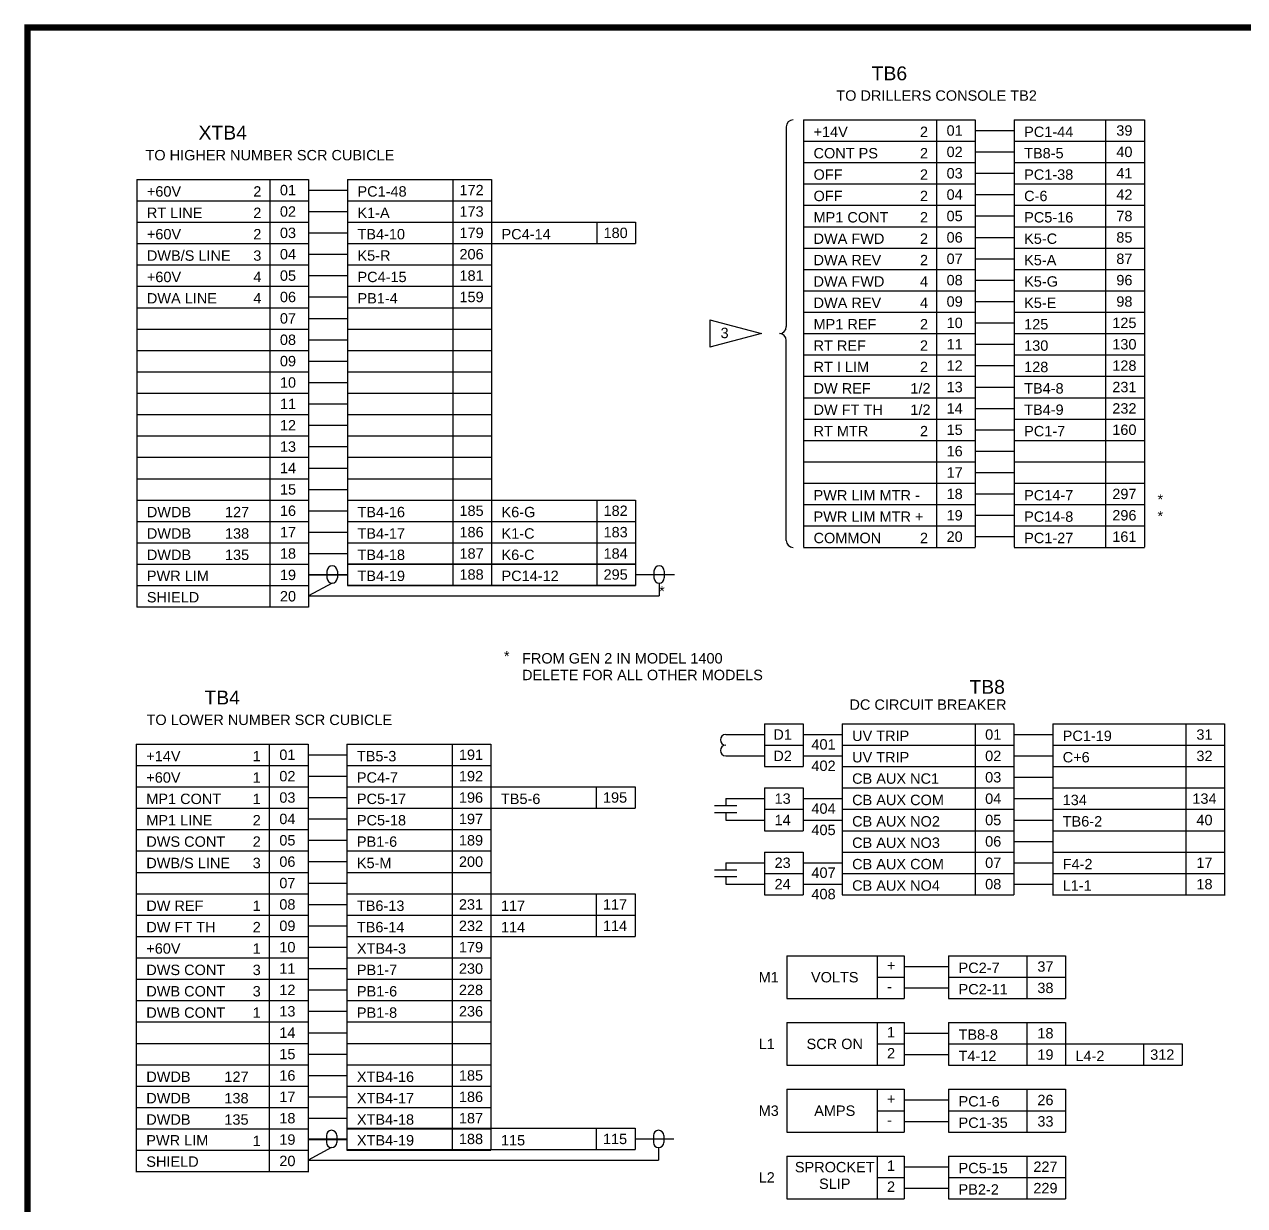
# Model space of a CAD drawing. Extents: x 1.1 to 17.8, y -2.6 to 7.8.
# Drawn here: x 1.11 to 6.62, y 2.46 to 7.79 of the extents above; entities that cross this region are included whole.
import ezdxf
from ezdxf.enums import TextEntityAlignment as Align

# ---------------------------------------------------------------- set-up
doc = ezdxf.new("R2010")
doc.units = 0
doc.header["$MEASUREMENT"] = 0
doc.layers.get('0').update_dxf_attribs({"linetype": 'CONTINUOUS'})
doc.layers.add('DRAWING', color=7, linetype='CONTINUOUS')
doc.styles.get("Standard").update_dxf_attribs({"font": 'ARIAL.TTF'})

# ---------------------------------------------------------------- blocks, each defined once
blk = doc.blocks.new('npcap')
for p, q in [((0, 0.0508), (0, -0.0508)), ((0.0312, 0.0508), (0.0312, -0.0508))]:
    blk.add_line(p, q)

msp = doc.modelspace()

# ---------------------------------------------------------------- linework, layer by layer
at = {"color": 7, "const_width": 0.0288}
msp.add_lwpolyline([(17.7569, -2.6168), (17.7569, 7.7784), (1.1246, 7.7784), (1.1246, -2.6168)], close=True, dxfattribs=at)
at = {"layer": 'DRAWING', "color": 7}
for p, q in [((4.5831, 7.3618), (4.5831, 7.3618)), ((4.6298, 7.3618), (4.6298, 5.4315)), ((4.6298, 7.3618), (5.4056, 7.3618)), ((5.2308, 7.3618), (5.2308, 5.4315)), ((5.4056, 7.3618), (5.4056, 5.4315)), ((5.5811, 7.3618), (5.5811, 5.4315)), ((5.5811, 7.3618), (6.1694, 7.3618)), ((5.9946, 7.3618), (5.9946, 5.4315)), ((6.1694, 7.3618), (6.1694, 5.4315)), ((4.5518, 7.3305), (4.5518, 6.4272)), ((5.4056, 7.3135), (5.5811, 7.3135)), ((4.6298, 7.2652), (5.4056, 7.2652)), ((5.5811, 7.2652), (6.1694, 7.2652)), ((4.6298, 7.1686), (5.4056, 7.1686)), ((5.4056, 7.2169), (5.5811, 7.2169)), ((5.5811, 7.1686), (6.1694, 7.1686)), ((5.4056, 7.1203), (5.5811, 7.1203)), ((1.6182, 7.0925), (2.394, 7.0925)), ((1.6182, 7.0925), (1.6182, 5.1606)), ((2.2192, 7.0925), (2.2192, 5.1606)), ((2.394, 7.0925), (2.394, 5.1606)), ((2.5695, 7.0925), (2.5695, 5.2574)), ((2.5695, 7.0925), (3.2203, 7.0925)), ((3.0455, 7.0925), (3.0455, 5.2574)), ((3.2203, 7.0925), (3.2203, 5.2574)), ((4.6298, 7.0721), (5.4056, 7.0721)), ((5.5811, 7.0721), (6.1694, 7.0721)), ((2.394, 7.0442), (2.5695, 7.0442)), ((5.4056, 7.0238), (5.5811, 7.0238)), ((1.6182, 6.9959), (2.394, 6.9959)), ((2.394, 6.9476), (2.5695, 6.9476)), ((2.5695, 6.9959), (3.2203, 6.9959)), ((4.6298, 6.9755), (5.4056, 6.9755)), ((5.5811, 6.9755), (6.1694, 6.9755)), ((1.6182, 6.8993), (2.394, 6.8993)), ((2.5695, 6.8993), (3.8711, 6.8993)), ((3.6962, 6.8993), (3.6962, 6.8027)), ((3.8711, 6.8993), (3.8711, 6.8027)), ((5.4056, 6.9272), (5.5811, 6.9272)), ((2.394, 6.851), (2.5695, 6.851)), ((4.6298, 6.8789), (5.4056, 6.8789)), ((5.5811, 6.8789), (6.1694, 6.8789)), ((1.6182, 6.8027), (2.394, 6.8027)), ((2.5695, 6.8027), (3.8711, 6.8027)), ((4.6298, 6.7823), (5.4056, 6.7823)), ((5.4056, 6.8306), (5.5811, 6.8306)), ((5.5811, 6.7823), (6.1694, 6.7823)), ((2.394, 6.7545), (2.5695, 6.7545)), ((5.4056, 6.734), (5.5811, 6.734)), ((1.6182, 6.7062), (2.394, 6.7062)), ((2.5695, 6.7062), (3.2203, 6.7062)), ((4.6298, 6.6857), (5.4056, 6.6857)), ((5.5811, 6.6857), (6.1694, 6.6857)), ((2.394, 6.6579), (2.5695, 6.6579)), ((5.4056, 6.6374), (5.5811, 6.6374)), ((1.6182, 6.6096), (2.394, 6.6096)), ((2.394, 6.5613), (2.5695, 6.5613)), ((2.5695, 6.6096), (3.2203, 6.6096)), ((4.6298, 6.5891), (5.4056, 6.5891)), ((5.5811, 6.5891), (6.1694, 6.5891)), ((1.6182, 6.513), (2.394, 6.513)), ((2.5695, 6.513), (3.2203, 6.513)), ((5.4056, 6.5409), (5.5811, 6.5409)), ((2.394, 6.4647), (2.5695, 6.4647)), ((4.2071, 6.4581), (4.4397, 6.396)), ((4.2071, 6.4581), (4.2071, 6.3339)), ((4.6298, 6.4926), (5.4056, 6.4926)), ((5.5811, 6.4926), (6.1694, 6.4926)), ((1.6182, 6.4164), (2.394, 6.4164)), ((2.5695, 6.4164), (3.2203, 6.4164)), ((4.4397, 6.396), (4.2071, 6.3339)), ((4.5206, 6.396), (4.5206, 6.396)), ((4.5206, 6.396), (4.5206, 6.396)), ((4.6298, 6.396), (5.4056, 6.396)), ((5.4056, 6.4443), (5.5811, 6.4443)), ((5.5811, 6.396), (6.1694, 6.396)), ((2.394, 6.3681), (2.5695, 6.3681)), ((4.5518, 5.4614), (4.5518, 6.3647)), ((5.4056, 6.3477), (5.5811, 6.3477)), ((1.6182, 6.3198), (2.394, 6.3198)), ((2.5695, 6.3198), (3.2203, 6.3198)), ((4.6298, 6.2994), (5.4056, 6.2994)), ((5.5811, 6.2994), (6.1694, 6.2994)), ((2.394, 6.2716), (2.5695, 6.2716)), ((5.4056, 6.2511), (5.5811, 6.2511)), ((1.6182, 6.2233), (2.394, 6.2233)), ((2.394, 6.175), (2.5695, 6.175)), ((2.5695, 6.2233), (3.2203, 6.2233)), ((4.6298, 6.2028), (5.4056, 6.2028)), ((5.5811, 6.2028), (6.1694, 6.2028)), ((1.6182, 6.1267), (2.394, 6.1267)), ((2.5695, 6.1267), (3.2203, 6.1267)), ((5.4056, 6.1545), (5.5811, 6.1545)), ((2.394, 6.0784), (2.5695, 6.0784)), ((4.6298, 6.1062), (5.4056, 6.1062)), ((5.5811, 6.1062), (6.1694, 6.1062)), ((1.6182, 6.0301), (2.394, 6.0301)), ((2.5695, 6.0301), (3.2203, 6.0301)), ((4.6298, 6.0097), (5.4056, 6.0097)), ((5.4056, 6.0579), (5.5811, 6.0579)), ((5.5811, 6.0097), (6.1694, 6.0097)), ((2.394, 5.9818), (2.5695, 5.9818)), ((5.4056, 5.9614), (5.5811, 5.9614)), ((1.6182, 5.9335), (2.394, 5.9335)), ((2.5695, 5.9335), (3.2203, 5.9335)), ((4.6298, 5.9131), (5.4056, 5.9131)), ((5.5811, 5.9131), (6.1694, 5.9131)), ((2.394, 5.8852), (2.5695, 5.8852)), ((5.4056, 5.8648), (5.5811, 5.8648)), ((1.6182, 5.8369), (2.394, 5.8369)), ((2.394, 5.7886), (2.5695, 5.7886)), ((2.5695, 5.8369), (3.2203, 5.8369)), ((4.6298, 5.8165), (5.4056, 5.8165)), ((5.5811, 5.8165), (6.1694, 5.8165)), ((1.6182, 5.7404), (2.394, 5.7404)), ((2.5695, 5.7404), (3.2203, 5.7404)), ((5.4056, 5.7682), (5.5811, 5.7682)), ((2.394, 5.6921), (2.5695, 5.6921)), ((4.6298, 5.7199), (5.4056, 5.7199)), ((5.5811, 5.7199), (6.1694, 5.7199)), ((1.6182, 5.6438), (2.394, 5.6438)), ((2.5695, 5.6438), (3.8711, 5.6438)), ((3.6962, 5.6438), (3.6962, 5.2574)), ((3.8711, 5.6438), (3.8711, 5.2574)), ((4.6298, 5.6233), (5.4056, 5.6233)), ((5.4056, 5.6716), (5.5811, 5.6716)), ((5.5811, 5.6233), (6.1694, 5.6233)), ((2.394, 5.5955), (2.5695, 5.5955)), ((5.4056, 5.575), (5.5811, 5.575)), ((1.6182, 5.5472), (2.394, 5.5472)), ((2.5695, 5.5472), (3.8711, 5.5472)), ((4.6298, 5.5267), (5.4056, 5.5267)), ((5.5811, 5.5267), (6.1694, 5.5267)), ((2.394, 5.4989), (2.5695, 5.4989)), ((5.4056, 5.4785), (5.5811, 5.4785)), ((1.6182, 5.4506), (2.394, 5.4506)), ((2.394, 5.4023), (2.5695, 5.4023)), ((2.5695, 5.4506), (3.8711, 5.4506)), ((4.5831, 5.4302), (4.5831, 5.4302)), ((4.6298, 5.4302), (5.4056, 5.4302)), ((5.5811, 5.4302), (6.1694, 5.4302)), ((1.6182, 5.354), (2.394, 5.354)), ((2.5695, 5.3557), (3.8711, 5.3557)), ((2.5695, 5.3557), (2.5695, 5.2592)), ((2.5695, 5.354), (3.8711, 5.354)), ((3.0455, 5.3557), (3.0455, 5.2592)), ((3.2203, 5.3557), (3.2203, 5.2592)), ((3.6962, 5.3557), (3.6962, 5.2592)), ((3.8711, 5.3557), (3.8711, 5.2592)), ((2.394, 5.3075), (2.5695, 5.3075)), ((2.394, 5.3057), (2.5695, 5.3057)), ((2.4771, 5.3231), (2.4771, 5.2918)), ((2.5238, 5.3231), (2.5238, 5.2918)), ((3.8711, 5.3075), (4.0466, 5.3075)), ((3.9542, 5.3231), (3.9542, 5.2918)), ((4.0009, 5.3231), (4.0009, 5.2918)), ((1.6182, 5.2574), (2.394, 5.2574)), ((2.5004, 5.2685), (2.394, 5.2109)), ((2.5695, 5.2592), (3.8711, 5.2592)), ((2.5695, 5.2574), (3.8711, 5.2574)), ((3.9775, 5.2685), (3.9775, 5.2109)), ((2.394, 5.2109), (3.9775, 5.2109)), ((1.6182, 5.1609), (2.394, 5.1609)), ((4.4537, 4.6329), (4.6285, 4.6329)), ((4.4537, 4.6329), (4.4537, 4.4398)), ((4.6285, 4.6329), (4.6285, 4.4398)), ((4.8041, 4.6329), (5.5798, 4.6329)), ((4.8041, 4.6329), (4.8041, 3.8603)), ((5.405, 4.6329), (5.405, 3.8603)), ((5.5798, 4.6329), (5.5798, 3.8603)), ((5.7554, 4.6329), (6.5311, 4.6329)), ((5.7554, 4.6329), (5.7554, 3.8577)), ((6.3563, 4.6329), (6.3563, 3.8577)), ((6.5311, 4.6329), (6.5311, 3.8577)), ((4.2781, 4.5846), (4.4537, 4.5846)), ((4.6285, 4.5846), (4.8041, 4.5846)), ((5.5798, 4.5846), (5.7554, 4.5846)), ((1.6157, 4.5413), (2.3914, 4.5413)), ((1.6157, 4.5413), (1.6157, 2.6079)), ((2.2166, 4.5413), (2.2166, 2.6079)), ((2.3914, 4.5413), (2.3914, 2.6079)), ((2.567, 4.5413), (2.567, 2.7063)), ((2.567, 4.5413), (3.2178, 4.5413)), ((3.0429, 4.5413), (3.0429, 2.7063)), ((3.2178, 4.5413), (3.2178, 2.7063)), ((4.4537, 4.5364), (4.6285, 4.5364)), ((4.8041, 4.5364), (5.5798, 4.5364)), ((5.7554, 4.5364), (6.5311, 4.5364)), ((2.3914, 4.4931), (2.567, 4.4931)), ((4.2781, 4.4881), (4.4537, 4.4881)), ((4.6285, 4.4881), (4.8041, 4.4881)), ((5.5798, 4.4881), (5.7554, 4.4881)), ((1.6157, 4.4448), (2.3914, 4.4448)), ((2.567, 4.4448), (3.2178, 4.4448)), ((4.4537, 4.4398), (4.6285, 4.4398)), ((4.8041, 4.4398), (5.5798, 4.4398)), ((5.7554, 4.4398), (6.5311, 4.4398)), ((2.3914, 4.3965), (2.567, 4.3965)), ((5.5798, 4.3915), (5.7554, 4.3915)), ((1.6157, 4.3482), (2.3914, 4.3482)), ((2.3914, 4.2999), (2.567, 4.2999)), ((2.567, 4.3482), (3.8685, 4.3482)), ((3.6937, 4.3482), (3.6937, 4.2516)), ((3.8685, 4.3482), (3.8685, 4.2516)), ((4.4537, 4.3432), (4.4537, 4.15)), ((4.4537, 4.3432), (4.6285, 4.3432)), ((4.6285, 4.3432), (4.6285, 4.15)), ((4.8041, 4.3432), (5.5798, 4.3432)), ((5.7554, 4.3432), (6.5311, 4.3432)), ((1.6157, 4.2516), (2.3914, 4.2516)), ((2.567, 4.2516), (3.8685, 4.2516)), ((4.2781, 4.2949), (4.4537, 4.2949)), ((4.2781, 4.2949), (4.2781, 4.2637)), ((4.4537, 4.2466), (4.6285, 4.2466)), ((4.6285, 4.2949), (4.8041, 4.2949)), ((4.8041, 4.2466), (5.5798, 4.2466)), ((5.5798, 4.2949), (5.7554, 4.2949)), ((5.7554, 4.2466), (6.5311, 4.2466)), ((2.3914, 4.2033), (2.567, 4.2033)), ((4.2781, 4.2324), (4.2781, 4.1983)), ((4.2781, 4.1983), (4.4537, 4.1983)), ((4.6285, 4.1983), (4.8041, 4.1983)), ((5.5798, 4.1983), (5.7554, 4.1983)), ((1.6157, 4.155), (2.3914, 4.155)), ((2.567, 4.155), (3.2178, 4.155)), ((4.4537, 4.15), (4.6285, 4.15)), ((4.8041, 4.15), (5.5798, 4.15)), ((5.7554, 4.15), (6.5311, 4.15)), ((2.3914, 4.1067), (2.567, 4.1067)), ((5.5798, 4.1017), (5.7554, 4.1017)), ((1.6157, 4.0584), (2.3914, 4.0584)), ((2.567, 4.0584), (3.2178, 4.0584)), ((4.4537, 4.0534), (4.6285, 4.0534)), ((4.4537, 4.0534), (4.4537, 3.8603)), ((4.6285, 4.0534), (4.6285, 3.8603)), ((4.8041, 4.0534), (5.5798, 4.0534)), ((5.7554, 4.0534), (6.5311, 4.0534)), ((2.3914, 4.0102), (2.567, 4.0102)), ((4.2781, 4.0052), (4.4537, 4.0052)), ((4.2781, 4.0052), (4.2781, 3.9739)), ((4.6285, 4.0052), (4.8041, 4.0052)), ((5.5798, 4.0052), (5.7554, 4.0052)), ((1.6157, 3.9619), (2.3914, 3.9619)), ((2.3914, 3.9136), (2.567, 3.9136)), ((2.567, 3.9619), (3.2178, 3.9619)), ((4.2781, 3.9427), (4.2781, 3.9086)), ((4.4537, 3.9569), (4.6285, 3.9569)), ((4.8041, 3.9569), (5.5798, 3.9569)), ((5.7554, 3.9569), (6.5311, 3.9569)), ((1.6157, 3.8653), (2.3914, 3.8653)), ((2.567, 3.8653), (3.8685, 3.8653)), ((3.6937, 3.8653), (3.6937, 3.6721)), ((3.8685, 3.8653), (3.8685, 3.6721)), ((4.2781, 3.9086), (4.4537, 3.9086)), ((4.4537, 3.8603), (4.6285, 3.8603)), ((4.6285, 3.9086), (4.8041, 3.9086)), ((4.8041, 3.8603), (5.5798, 3.8603)), ((5.5798, 3.9086), (5.7554, 3.9086)), ((5.7554, 3.8603), (6.5311, 3.8603)), ((2.3914, 3.817), (2.567, 3.817)), ((1.6157, 3.7687), (2.3914, 3.7687)), ((2.567, 3.7687), (3.8685, 3.7687)), ((2.3914, 3.7204), (2.567, 3.7204)), ((1.6157, 3.6721), (2.3914, 3.6721)), ((2.567, 3.6721), (3.8685, 3.6721)), ((2.3914, 3.6238), (2.567, 3.6238)), ((4.5537, 3.5848), (5.0844, 3.5848)), ((4.5537, 3.5848), (4.5537, 3.3916)), ((4.9629, 3.5848), (4.9629, 3.3916)), ((5.0844, 3.5848), (5.0844, 3.3916)), ((5.2849, 3.5848), (5.8128, 3.5848)), ((5.2849, 3.5848), (5.2849, 3.3916)), ((5.6379, 3.5848), (5.6379, 3.3916)), ((5.8128, 3.5848), (5.8128, 3.3916)), ((1.6157, 3.5755), (2.3914, 3.5755)), ((2.567, 3.5755), (3.2178, 3.5755)), ((5.0844, 3.5365), (5.2849, 3.5365)), ((1.6157, 3.479), (2.3914, 3.479)), ((2.3914, 3.5272), (2.567, 3.5272)), ((2.567, 3.479), (3.2178, 3.479)), ((4.9629, 3.4882), (5.0844, 3.4882)), ((5.2849, 3.4882), (5.8128, 3.4882)), ((2.3914, 3.4307), (2.567, 3.4307)), ((5.0844, 3.4399), (5.2849, 3.4399)), ((1.6157, 3.3824), (2.3914, 3.3824)), ((2.567, 3.3824), (3.2178, 3.3824)), ((4.5537, 3.3916), (5.0844, 3.3916)), ((5.2849, 3.3916), (5.8128, 3.3916)), ((2.3914, 3.3341), (2.567, 3.3341)), ((1.6157, 3.2858), (2.3914, 3.2858)), ((2.567, 3.2858), (3.2178, 3.2858)), ((4.5537, 3.2832), (5.0844, 3.2832)), ((4.5537, 3.2832), (4.5537, 3.0901)), ((4.9629, 3.2832), (4.9629, 3.0901)), ((5.0844, 3.2832), (5.0844, 3.0901)), ((5.2849, 3.2832), (5.8128, 3.2832)), ((5.2849, 3.2832), (5.2849, 3.0901)), ((5.6379, 3.2832), (5.6379, 3.0901)), ((5.8128, 3.2832), (5.8128, 3.0901)), ((2.3914, 3.2375), (2.567, 3.2375)), ((5.0844, 3.235), (5.2849, 3.235)), ((1.6157, 3.1892), (2.3914, 3.1892)), ((2.567, 3.1892), (3.2178, 3.1892)), ((4.9629, 3.1867), (5.0844, 3.1867)), ((5.2849, 3.1867), (6.3406, 3.1867)), ((6.1657, 3.1867), (6.1657, 3.0901)), ((6.3406, 3.1867), (6.3406, 3.0901)), ((1.6157, 3.0926), (2.3914, 3.0926)), ((2.3914, 3.1409), (2.567, 3.1409)), ((2.567, 3.0926), (3.2178, 3.0926)), ((4.5537, 3.0901), (5.0844, 3.0901)), ((5.0844, 3.1384), (5.2849, 3.1384)), ((5.2849, 3.0901), (6.3406, 3.0901)), ((2.3914, 3.0443), (2.567, 3.0443)), ((1.6157, 2.996), (2.3914, 2.996)), ((2.567, 2.996), (3.2178, 2.996)), ((4.5537, 2.9817), (5.0844, 2.9817)), ((4.5537, 2.9817), (4.5537, 2.7886)), ((4.9629, 2.9817), (4.9629, 2.7886)), ((5.0844, 2.9817), (5.0844, 2.7886)), ((5.2849, 2.9817), (5.2849, 2.7886)), ((5.2849, 2.9817), (5.8128, 2.9817)), ((5.6379, 2.9817), (5.6379, 2.7886)), ((5.8128, 2.9817), (5.8128, 2.7886)), ((2.3914, 2.9478), (2.567, 2.9478)), ((5.0844, 2.9334), (5.2849, 2.9334)), ((1.6157, 2.8995), (2.3914, 2.8995)), ((2.567, 2.8995), (3.2178, 2.8995)), ((4.9629, 2.8851), (5.0844, 2.8851)), ((5.2849, 2.8851), (5.8128, 2.8851)), ((2.3914, 2.8512), (2.567, 2.8512)), ((5.0844, 2.8369), (5.2849, 2.8369)), ((1.6157, 2.8029), (2.3914, 2.8029)), ((2.3914, 2.7575), (2.567, 2.7575)), ((2.4745, 2.7731), (2.4745, 2.7419)), ((2.5213, 2.7731), (2.5213, 2.7419)), ((2.567, 2.8058), (3.8685, 2.8058)), ((2.567, 2.8058), (2.567, 2.7092)), ((2.567, 2.8029), (3.2178, 2.8029)), ((3.0429, 2.8058), (3.0429, 2.7092)), ((3.2178, 2.8058), (3.2178, 2.7092)), ((3.6937, 2.8058), (3.6937, 2.7092)), ((3.8685, 2.8058), (3.8685, 2.7092)), ((3.8685, 2.7575), (4.0441, 2.7575)), ((3.9516, 2.7731), (3.9516, 2.7419)), ((3.9983, 2.7731), (3.9983, 2.7419)), ((4.5537, 2.7886), (5.0844, 2.7886)), ((5.2849, 2.7886), (5.8128, 2.7886)), ((1.6157, 2.7063), (2.3914, 2.7063)), ((2.3914, 2.7546), (2.567, 2.7546)), ((2.4979, 2.7185), (2.3914, 2.6609)), ((2.567, 2.7092), (3.8685, 2.7092)), ((2.567, 2.7063), (3.2178, 2.7063)), ((3.975, 2.7185), (3.975, 2.6609)), ((2.3914, 2.6609), (3.975, 2.6609)), ((4.5537, 2.6802), (5.0844, 2.6802)), ((4.5537, 2.6802), (4.5537, 2.487)), ((4.9629, 2.6802), (4.9629, 2.487)), ((5.0844, 2.6802), (5.0844, 2.487)), ((5.2849, 2.6802), (5.8128, 2.6802)), ((5.2849, 2.6802), (5.2849, 2.487)), ((5.6379, 2.6802), (5.6379, 2.487)), ((5.8128, 2.6802), (5.8128, 2.487)), ((1.6157, 2.6097), (2.3914, 2.6097)), ((5.0844, 2.6319), (5.2849, 2.6319)), ((4.9629, 2.5836), (5.0844, 2.5836)), ((5.2849, 2.5836), (5.8128, 2.5836)), ((4.5537, 2.487), (5.0844, 2.487)), ((5.0844, 2.5353), (5.2849, 2.5353)), ((5.2849, 2.487), (5.8128, 2.487))]:
    msp.add_line(p, q, dxfattribs=at)
for centre, radius, start, end in [((4.5831, 7.3305), 0.0312, 90, 180), ((4.5206, 6.4272), 0.0312, 270, 0), ((4.5206, 6.3647), 0.0312, 0, 90), ((4.5831, 5.4614), 0.0312, 180, 270), ((2.5004, 5.3231), 0.0234, 0, 180), ((2.5004, 5.2918), 0.0234, 180, 0), ((3.9775, 5.3231), 0.0234, 0, 180), ((3.9775, 5.2918), 0.0234, 180, 0), ((4.2781, 4.5605), 0.0241, 90, 270), ((4.2781, 4.5122), 0.0241, 90, 270), ((2.4979, 2.7731), 0.0234, 0, 180), ((3.975, 2.7731), 0.0234, 0, 180), ((2.4979, 2.7419), 0.0234, 180, 0), ((3.975, 2.7419), 0.0234, 180, 0)]:
    msp.add_arc(centre, radius, start, end, dxfattribs=at)

# ---------------------------------------------------------------- block references
at = {"layer": 'DRAWING', "color": 7, "rotation": 90}
for p in [(4.2781, 4.2324), (4.2781, 3.9427)]:
    msp.add_blockref('npcap', p, dxfattribs=at)

# ---------------------------------------------------------------- texts
at = {"layer": 'DRAWING', "color": 7}
for s, height, p in [('TB6', 0.0625, (5.0177, 7.5404)), ('TO DRILLERS CONSOLE TB2', 0.046875, (5.2308, 7.4479)), ('XTB4', 0.0625, (2.0061, 7.2725)), ('TO HIGHER NUMBER SCR CUBICLE', 0.046875, (2.2192, 7.1786)), ('TB8', 0.0625, (5.4594, 4.7684)), ('TB4', 0.0625, (2.0036, 4.7204)), ('DC CIRCUIT BREAKER', 0.046875, (5.1919, 4.6963)), ('TO LOWER NUMBER SCR CUBICLE', 0.046875, (2.2166, 4.6274))]:
    msp.add_text(s, height=height, dxfattribs=at).set_placement(p, align=Align.CENTER)
for s, height, p in [('2', 0.0469, (5.1558, 7.2841)), ('PC1-44', 0.04688, (5.6263, 7.2841)), ('+14V', 0.04688, (4.675, 7.2841)), ('CONT PS', 0.04688, (4.675, 7.1875)), ('2', 0.0469, (5.1558, 7.1875)), ('TB8-5', 0.04688, (5.6263, 7.1875)), ('OFF', 0.04688, (4.675, 7.0909)), ('2', 0.0469, (5.1558, 7.0909)), ('PC1-38', 0.04688, (5.6263, 7.0909)), ('+60V', 0.04688, (1.6634, 7.0148)), ('2', 0.0469, (2.1442, 7.0148)), ('PC1-48', 0.04688, (2.6147, 7.0148)), ('OFF', 0.04688, (4.675, 6.9943)), ('2', 0.0469, (5.1558, 6.9943)), ('C-6', 0.04688, (5.6263, 6.9943)), ('RT LINE', 0.04688, (1.6634, 6.9182)), ('2', 0.0469, (2.1442, 6.9182)), ('K1-A', 0.04688, (2.6147, 6.9182)), ('MP1 CONT', 0.04688, (4.675, 6.8978)), ('2', 0.0469, (5.1558, 6.8978)), ('PC5-16', 0.04688, (5.6263, 6.8978)), ('+60V', 0.04688, (1.6634, 6.8216)), ('2', 0.0469, (2.1442, 6.8216)), ('TB4-10', 0.04688, (2.6147, 6.8216)), ('PC4-14', 0.04688, (3.2655, 6.8216)), ('DWA FWD', 0.04688, (4.675, 6.8012)), ('2', 0.0469, (5.1558, 6.8012)), ('K5-C', 0.04688, (5.6263, 6.8012)), ('DWB/S LINE', 0.04688, (1.6634, 6.725)), ('3', 0.0469, (2.1442, 6.725)), ('K5-R', 0.04688, (2.6147, 6.725)), ('DWA REV', 0.04688, (4.675, 6.7046)), ('2', 0.0469, (5.1558, 6.7046)), ('K5-A', 0.04688, (5.6263, 6.7046)), ('+60V', 0.04688, (1.6634, 6.6284)), ('4', 0.0469, (2.1442, 6.6284)), ('PC4-15', 0.04688, (2.6147, 6.6284)), ('DWA FWD', 0.04688, (4.675, 6.608)), ('4', 0.0469, (5.1558, 6.608)), ('K5-G', 0.04688, (5.6263, 6.608)), ('DWA LINE', 0.04688, (1.6634, 6.5319)), ('4', 0.0469, (2.1442, 6.5319)), ('PB1-4', 0.04688, (2.6147, 6.5319)), ('DWA REV', 0.04688, (4.675, 6.5114)), ('4', 0.0469, (5.1558, 6.5114)), ('K5-E', 0.04688, (5.6263, 6.5114)), ('MP1 REF', 0.04688, (4.675, 6.4148)), ('2', 0.0469, (5.1558, 6.4148)), ('125', 0.04688, (5.6263, 6.4148)), ('3', 0.0469, (4.2549, 6.3753)), ('RT REF', 0.04688, (4.675, 6.3183)), ('2', 0.0469, (5.1558, 6.3183)), ('130', 0.04688, (5.6263, 6.3183)), ('RT I LIM', 0.04688, (4.675, 6.2217)), ('2', 0.0469, (5.1558, 6.2217)), ('128', 0.04688, (5.6263, 6.2217)), ('1/2', 0.04688, (5.1125, 6.1251)), ('DW REF', 0.04688, (4.675, 6.1251)), ('TB4-8', 0.04688, (5.6263, 6.1251)), ('DW FT TH', 0.04688, (4.675, 6.0285)), ('1/2', 0.04688, (5.1125, 6.0285)), ('TB4-9', 0.04688, (5.6263, 6.0285)), ('RT MTR', 0.04688, (4.675, 5.9319)), ('2', 0.0469, (5.1558, 5.9319)), ('PC1-7', 0.04688, (5.6263, 5.9319)), ('PWR LIM MTR -', 0.046875, (4.675, 5.6422)), ('PC14-7', 0.04688, (5.6263, 5.6422)), ('*', 0.0469, (6.2287, 5.6233)), ('DWDB', 0.04688, (1.6634, 5.5661)), ('127', 0.04688, (2.0162, 5.5661)), ('TB4-16', 0.04688, (2.6147, 5.5661)), ('K6-G', 0.04688, (3.2655, 5.5661)), ('PWR LIM MTR +', 0.046875, (4.675, 5.5456)), ('PC14-8', 0.04688, (5.6263, 5.5456)), ('*', 0.0469, (6.2287, 5.548)), ('DWDB', 0.04688, (1.6634, 5.4695)), ('138', 0.04688, (2.0162, 5.4695)), ('TB4-17', 0.04688, (2.6147, 5.4695)), ('K1-C', 0.04688, (3.2655, 5.4695)), ('COMMON', 0.04688, (4.675, 5.449)), ('2', 0.0469, (5.1558, 5.449)), ('PC1-27', 0.04688, (5.6263, 5.449)), ('DWDB', 0.04688, (1.6634, 5.3729)), ('135', 0.04688, (2.0162, 5.3729)), ('TB4-18', 0.04688, (2.6147, 5.3729)), ('K6-C', 0.04688, (3.2655, 5.3729)), ('PWR LIM', 0.04688, (1.6634, 5.278)), ('TB4-19', 0.04688, (2.6147, 5.278)), ('PC14-12', 0.04688, (3.2655, 5.278)), ('*', 0.0469, (3.9775, 5.2088)), ('SHIELD', 0.04688, (1.6634, 5.1814)), ('*', 0.0469, (3.2763, 4.9151)), ('FROM GEN 2 IN MODEL 1400', 0.046875, (3.3582, 4.9054)), ('DELETE FOR ALL OTHER MODELS', 0.046875, (3.3582, 4.8301)), ('UV TRIP', 0.04688, (4.8492, 4.5552)), ('PC1-19', 0.04688, (5.8005, 4.5552)), ('401', 0.04688, (4.6655, 4.5165)), ('+14V', 0.04688, (1.6608, 4.4636)), ('1', 0.0469, (2.1416, 4.4636)), ('TB5-3', 0.04688, (2.6121, 4.4636)), ('402', 0.04688, (4.6655, 4.4199)), ('UV TRIP', 0.04688, (4.8492, 4.4586)), ('C+6', 0.04688, (5.8005, 4.4586)), ('+60V', 0.04688, (1.6608, 4.367)), ('1', 0.0469, (2.1416, 4.367)), ('PC4-7', 0.04688, (2.6121, 4.367)), ('CB AUX NC1', 0.04688, (4.8492, 4.3621)), ('MP1 CONT', 0.04688, (1.6608, 4.2705)), ('1', 0.0469, (2.1416, 4.2705)), ('PC5-17', 0.04688, (2.6121, 4.2705)), ('TB5-6', 0.04688, (3.2629, 4.2705)), ('CB AUX COM', 0.04688, (4.8492, 4.2655)), ('134', 0.04688, (5.8005, 4.2655)), ('404', 0.04688, (4.6655, 4.2267)), ('MP1 LINE', 0.04688, (1.6608, 4.1739)), ('2', 0.0469, (2.1416, 4.1739)), ('PC5-18', 0.04688, (2.6121, 4.1739)), ('CB AUX NO2', 0.04688, (4.8492, 4.1689)), ('TB6-2', 0.04688, (5.8005, 4.1689)), ('405', 0.04688, (4.6655, 4.1301)), ('DWS CONT', 0.04688, (1.6608, 4.0773)), ('2', 0.0469, (2.1416, 4.0773)), ('PB1-6', 0.04688, (2.6121, 4.0773)), ('CB AUX NO3', 0.04688, (4.8492, 4.0723)), ('DWB/S LINE', 0.04688, (1.6608, 3.9807)), ('3', 0.0469, (2.1416, 3.9807)), ('K5-M', 0.04688, (2.6121, 3.9807)), ('407', 0.04688, (4.6655, 3.937)), ('CB AUX COM', 0.04688, (4.8492, 3.9757)), ('F4-2', 0.04688, (5.8005, 3.9757)), ('CB AUX NO4', 0.04688, (4.8492, 3.8791)), ('L1-1', 0.04688, (5.8005, 3.8791)), ('408', 0.04688, (4.6655, 3.8404)), ('DW REF', 0.04688, (1.6608, 3.7876)), ('1', 0.0469, (2.1416, 3.7876)), ('TB6-13', 0.04688, (2.6121, 3.7876)), ('117', 0.04688, (3.2629, 3.7876)), ('DW FT TH', 0.04688, (1.6608, 3.691)), ('2', 0.0469, (2.1416, 3.691)), ('TB6-14', 0.04688, (2.6121, 3.691)), ('114', 0.04688, (3.2629, 3.691)), ('+60V', 0.04688, (1.6608, 3.5944)), ('1', 0.0469, (2.1416, 3.5944)), ('XTB4-3', 0.04688, (2.6121, 3.5944)), ('DWS CONT', 0.04688, (1.6608, 3.4978)), ('3', 0.0469, (2.1416, 3.4978)), ('PB1-7', 0.04688, (2.6121, 3.4978)), ('+', 0.0469, (5.007, 3.5179)), ('PC2-7', 0.04688, (5.3301, 3.5071)), ('DWB CONT', 0.04688, (1.6608, 3.4012)), ('3', 0.0469, (2.1416, 3.4012)), ('PB1-6', 0.04688, (2.6121, 3.4012)), ('-', 0.0469, (5.007, 3.4229)), ('PC2-11', 0.04688, (5.3301, 3.4105)), ('DWB CONT', 0.04688, (1.6608, 3.3047)), ('1', 0.0469, (2.1416, 3.3047)), ('PB1-8', 0.04688, (2.6121, 3.3047)), ('1', 0.0469, (5.007, 3.2164)), ('TB8-8', 0.04688, (5.3301, 3.2055)), ('2', 0.0469, (5.007, 3.1214)), ('T4-12', 0.04688, (5.3301, 3.1089)), ('L4-2', 0.04688, (5.8579, 3.1089)), ('DWDB', 0.04688, (1.6608, 3.0149)), ('127', 0.04688, (2.0136, 3.0149)), ('XTB4-16', 0.04688, (2.6121, 3.0149)), ('DWDB', 0.04688, (1.6608, 2.9183)), ('138', 0.04688, (2.0136, 2.9183)), ('XTB4-17', 0.04688, (2.6121, 2.9183)), ('+', 0.0469, (5.007, 2.9148)), ('PC1-6', 0.04688, (5.3301, 2.904)), ('DWDB', 0.04688, (1.6608, 2.8217)), ('135', 0.04688, (2.0136, 2.8217)), ('XTB4-18', 0.04688, (2.6121, 2.8217)), ('-', 0.0469, (5.007, 2.8199)), ('PC1-35', 0.04688, (5.3301, 2.8074)), ('PWR LIM', 0.04688, (1.6608, 2.7281)), ('1', 0.0469, (2.1416, 2.7252)), ('XTB4-19', 0.04688, (2.6121, 2.7281)), ('115', 0.04688, (3.2629, 2.7281)), ('SHIELD', 0.04688, (1.6608, 2.6315)), ('1', 0.0469, (5.007, 2.6133)), ('PC5-15', 0.04688, (5.3301, 2.6025)), ('2', 0.0469, (5.007, 2.5184)), ('PB2-2', 0.04688, (5.3301, 2.5059))]:
    msp.add_text(s, height=height, dxfattribs=at).set_placement(p)
for s, p in [('01', (5.3124, 7.3135)), ('39', (6.0792, 7.3135)), ('02', (5.3124, 7.2169)), ('40', (6.0792, 7.2169)), ('03', (5.3124, 7.1203)), ('41', (6.0792, 7.1203)), ('01', (2.3008, 7.0442)), ('172', (3.1301, 7.0442)), ('04', (5.3124, 7.0238)), ('42', (6.0792, 7.0238)), ('02', (2.3008, 6.9476)), ('173', (3.1301, 6.9476)), ('05', (5.3124, 6.9272)), ('78', (6.0792, 6.9272)), ('03', (2.3008, 6.851)), ('179', (3.1301, 6.851)), ('180', (3.7809, 6.851)), ('06', (5.3124, 6.8306)), ('85', (6.0792, 6.8306)), ('04', (2.3008, 6.7545)), ('206', (3.1301, 6.7545)), ('07', (5.3124, 6.734)), ('87', (6.0792, 6.734)), ('05', (2.3008, 6.6579)), ('181', (3.1301, 6.6579)), ('08', (5.3124, 6.6374)), ('96', (6.0792, 6.6374)), ('06', (2.3008, 6.5613)), ('159', (3.1301, 6.5613)), ('09', (5.3124, 6.5409)), ('98', (6.0792, 6.5409)), ('07', (2.3008, 6.4647)), ('10', (5.3124, 6.4443)), ('125', (6.0792, 6.4443)), ('08', (2.3008, 6.3681)), ('11', (5.3124, 6.3477)), ('130', (6.0792, 6.3477)), ('09', (2.3008, 6.2716)), ('12', (5.3124, 6.2511)), ('128', (6.0792, 6.2511)), ('10', (2.3008, 6.175)), ('13', (5.3124, 6.1545)), ('231', (6.0792, 6.1545)), ('11', (2.3008, 6.0784)), ('14', (5.3124, 6.0579)), ('232', (6.0792, 6.0579)), ('12', (2.3008, 5.9818)), ('15', (5.3124, 5.9614)), ('160', (6.0792, 5.9614)), ('13', (2.3008, 5.8852)), ('16', (5.3124, 5.8648)), ('14', (2.3008, 5.7886)), ('17', (5.3124, 5.7682)), ('15', (2.3008, 5.6921)), ('18', (5.3124, 5.6716)), ('297', (6.0792, 5.6716)), ('16', (2.3008, 5.5955)), ('185', (3.1301, 5.5955)), ('182', (3.7809, 5.5955)), ('19', (5.3124, 5.575)), ('296', (6.0792, 5.575)), ('17', (2.3008, 5.4989)), ('186', (3.1301, 5.4989)), ('183', (3.7809, 5.4989)), ('20', (5.3124, 5.4785)), ('161', (6.0792, 5.4785)), ('18', (2.3008, 5.4023)), ('187', (3.1301, 5.4023)), ('184', (3.7809, 5.4023)), ('19', (2.3008, 5.3057)), ('188', (3.1301, 5.3075)), ('295', (3.7809, 5.3075)), ('20', (2.3008, 5.2092)), ('D1', (4.5353, 4.5846)), ('01', (5.4866, 4.5846)), ('31', (6.441, 4.5846)), ('01', (2.2982, 4.4931)), ('191', (3.1276, 4.4931)), ('D2', (4.5353, 4.4881)), ('02', (5.4866, 4.4881)), ('32', (6.441, 4.4881)), ('02', (2.2982, 4.3965)), ('192', (3.1276, 4.3965)), ('03', (5.4866, 4.3915)), ('03', (2.2982, 4.2999)), ('196', (3.1276, 4.2999)), ('195', (3.7783, 4.2999)), ('13', (4.5353, 4.2949)), ('04', (5.4866, 4.2949)), ('134', (6.441, 4.2949)), ('04', (2.2982, 4.2033)), ('197', (3.1276, 4.2033)), ('14', (4.5353, 4.1983)), ('05', (5.4866, 4.1983)), ('40', (6.441, 4.1983)), ('05', (2.2982, 4.1067)), ('189', (3.1276, 4.1067)), ('06', (5.4866, 4.1017)), ('06', (2.2982, 4.0102)), ('200', (3.1276, 4.0102)), ('23', (4.5353, 4.0052)), ('07', (5.4866, 4.0052)), ('17', (6.441, 4.0052)), ('07', (2.2982, 3.9136)), ('24', (4.5353, 3.9086)), ('08', (5.4866, 3.9086)), ('18', (6.441, 3.9086)), ('08', (2.2982, 3.817)), ('231', (3.1276, 3.817)), ('117', (3.7783, 3.817)), ('09', (2.2982, 3.7204)), ('232', (3.1276, 3.7204)), ('114', (3.7783, 3.7204)), ('10', (2.2982, 3.6238)), ('179', (3.1276, 3.6238)), ('11', (2.2982, 3.5272)), ('230', (3.1276, 3.5272)), ('37', (5.7226, 3.5365)), ('VOLTS', (4.7708, 3.4882)), ('12', (2.2982, 3.4307)), ('228', (3.1276, 3.4307)), ('38', (5.7226, 3.4399)), ('13', (2.2982, 3.3341)), ('236', (3.1276, 3.3341)), ('14', (2.2982, 3.2375)), ('18', (5.7226, 3.235)), ('SCR ON', (4.7708, 3.1867)), ('15', (2.2982, 3.1409)), ('19', (5.7226, 3.1384)), ('312', (6.2504, 3.1384)), ('16', (2.2982, 3.0443)), ('185', (3.1276, 3.0443)), ('17', (2.2982, 2.9478)), ('186', (3.1276, 2.9478)), ('26', (5.7226, 2.9334)), ('18', (2.2982, 2.8512)), ('187', (3.1276, 2.8512)), ('AMPS', (4.7708, 2.8851)), ('33', (5.7226, 2.8369)), ('19', (2.2982, 2.7546)), ('188', (3.1276, 2.7575)), ('115', (3.7783, 2.7575)), ('20', (2.2982, 2.658)), ('SPROCKET', (4.7708, 2.6301)), ('227', (5.7226, 2.6319)), ('SLIP', (4.7708, 2.555)), ('229', (5.7226, 2.5353))]:
    msp.add_text(s, height=0.04688, dxfattribs=at).set_placement(p, align=Align.MIDDLE_CENTER)
for s, p in [('M1', (4.427, 3.4882)), ('L1', (4.427, 3.1867)), ('M3', (4.427, 2.8851)), ('L2', (4.427, 2.5836))]:
    msp.add_text(s, height=0.04688, dxfattribs=at).set_placement(p, align=Align.MIDDLE_LEFT)

doc.saveas('drawing.dxf')
